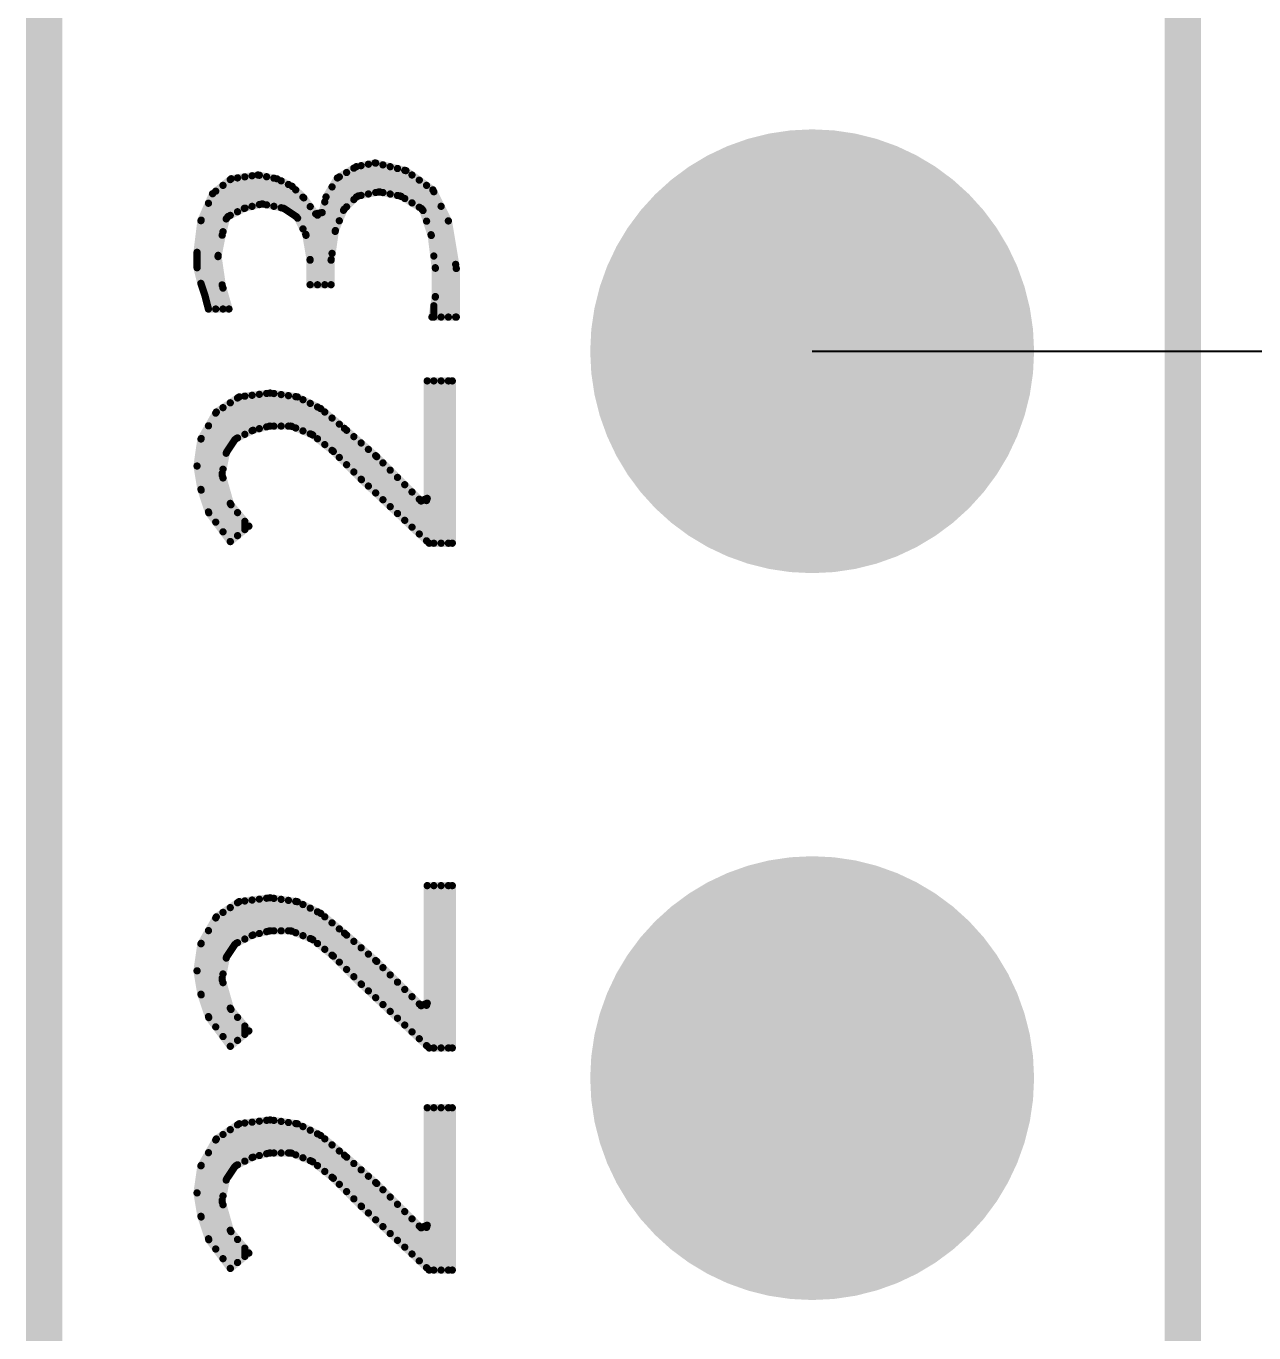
# Model space of a CAD drawing. Extents: x 491.8 to 537.2, y 395.3 to 465.5.
# Drawn here: x 523.898 to 528.188, y 441.04 to 445.606 of the extents above; entities that cross this region are included whole.
import ezdxf

# ---------------------------------------------------------------- set-up
doc = ezdxf.new("R2010")
doc.units = 0
doc.header["$MEASUREMENT"] = 0
doc.layers.get('0').update_dxf_attribs({"linetype": 'CONTINUOUS'})
doc.layers.get('Defpoints').update_dxf_attribs({"linetype": 'CONTINUOUS'})
doc.layers.add('SILKSCREENTOP_P', color=251, linetype='CONTINUOUS')
doc.styles.get("Standard").update_dxf_attribs({"font": 'arial.ttf'})
doc.dimstyles.get("Standard").update_dxf_attribs({"dimtxt": 1.5, "dimasz": 1.5, "dimexe": 0.18, "dimexo": 0, "dimgap": 0.5, "dimtad": 0, "dimtih": 1, "dimtoh": 1, "dimzin": 0, "dimdsep": 46, "dimtxsty": 'Standard', "dimcen": 0.09, "dimadec": 0, "dimazin": 0, "dimtfac": 1, "dimtofl": 0, "dimtmove": 2, "dimatfit": 3, "dimfxl": 1, "dimtolj": 1, "dimtzin": 0, "dimarcsym": 0})

# ---------------------------------------------------------------- blocks, each defined once
blk = doc.blocks.new('ROUND_1')
at = {"const_width": 0.0127}
blk.add_lwpolyline([(-0.00635, 0, 1), (0.00635, 0, 1)], format="xyb", close=True, dxfattribs=at)
blk = doc.blocks.new('ROUND_370')
at = {"const_width": 0.77546}
blk.add_lwpolyline([(-0.38773, 0, 1), (0.38773, 0, 1)], format="xyb", close=True, dxfattribs=at)
blk = doc.blocks.new('*D56')
at = {"color": 0, "linetype": 'Continuous', "lineweight": -2}
for p, q in [((531.81, 448.5103), (531.81, 450.0103)), ((526.6446, 447.0103), (531.99, 447.0103)), ((526.6446, 444.4703), (531.99, 444.4703)), ((531.81, 442.9703), (531.81, 441.4703))]:
    blk.add_line(p, q, dxfattribs=at)
at = {"color": 0, "linetype": 'Continuous'}
for points in [[(531.56, 448.5103), (532.06, 448.5103), (531.81, 447.0103)], [(531.56, 442.9703), (532.06, 442.9703), (531.81, 444.4703)]]:
    blk.add_solid(points, dxfattribs=at)
at = {"layer": 'Defpoints', "color": 0, "linetype": 'Continuous'}
for p in [(526.6446, 447.0103), (526.6446, 444.4703), (531.81, 444.4703)]:
    blk.add_point(p, dxfattribs=at)
at = {"color": 0, "linetype": 'Continuous', "insert": (531.81, 445.7403), "char_height": 1.5, "attachment_point": 5}
blk.add_mtext('\\A1;2.54', dxfattribs=at)

msp = doc.modelspace()

# ---------------------------------------------------------------- linework, layer by layer
at = {"const_width": 0.127}
msp.add_lwpolyline([(527.940016, 447.259964), (527.940016, 400.99996)], dxfattribs=at)
at = {"layer": 'SILKSCREENTOP_P'}
for points, const_width in [([(523.961868, 423.141648), (523.961868, 447.650108)], 0.127), ([(525.051782, 445.115188), (524.985996, 445.075818)], 0.0254), ([(525.117568, 445.128396), (525.051782, 445.115188)], 0.0254), ([(525.0688, 445.014858), (525.0688, 445.118744)], 0.0254), ([(525.0942, 445.019938), (525.0942, 445.123824)], 0.0254), ([(525.225264, 445.101472), (525.117568, 445.128396)], 0.0254), ([(525.1196, 445.025018), (525.1196, 445.127888)], 0.0254), ([(525.145, 445.024764), (525.145, 445.121538)], 0.0254), ([(525.1704, 445.019684), (525.1704, 445.115188)], 0.0254), ([(524.614902, 445.073024), (524.549624, 445.0207)], 0.0254), ([(524.6116, 444.945008), (524.6116, 445.07023)], 0.0254), ([(524.70812, 445.086232), (524.614902, 445.073024)], 0.0254), ([(524.637, 444.957708), (524.637, 445.076072)], 0.0254), ([(524.6624, 444.970154), (524.6624, 445.079628)], 0.0254), ([(524.6878, 444.976504), (524.6878, 445.083438)], 0.0254), ([(524.774922, 445.07277), (524.70812, 445.086232)], 0.0254), ([(524.7132, 444.982854), (524.7132, 445.085216)], 0.0254), ([(524.7386, 444.981838), (524.7386, 445.080136)], 0.0254), ([(524.764, 444.976758), (524.764, 445.075056)], 0.0254), ([(524.828008, 445.046354), (524.774922, 445.07277)], 0.0254), ([(524.7894, 444.971678), (524.7894, 445.065658)], 0.0254), ([(524.985996, 445.075818), (524.946118, 445.009524)], 0.0254), ([(524.9926, 444.926212), (524.9926, 445.079628)], 0.0254), ([(525.018, 444.97498), (525.018, 445.094868)], 0.0254), ([(525.0434, 445.00038), (525.0434, 445.110108)], 0.0254), ([(525.1958, 445.014604), (525.1958, 445.108838)], 0.0254), ([(525.2212, 445.003936), (525.2212, 445.102488)], 0.0254), ([(525.319498, 445.034162), (525.225264, 445.101472)], 0.0254), ([(525.2466, 444.988696), (525.2466, 445.086232)], 0.0254), ([(525.272, 444.973456), (525.272, 445.068198)], 0.0254), ([(524.549624, 445.0207), (524.509238, 444.926466)], 0.0254), ([(524.5608, 444.617856), (524.5608, 445.02959)], 0.0254), ([(524.5862, 444.887858), (524.5862, 445.04991)], 0.0254), ([(524.8148, 444.958978), (524.8148, 445.052958)], 0.0254), ([(524.868394, 445.006222), (524.828008, 445.046354)], 0.0254), ([(524.8402, 444.94196), (524.8402, 445.034162)], 0.0254), ([(524.9672, 444.812166), (524.9672, 445.044576)], 0.0254), ([(525.058894, 445.012826), (525.129506, 445.026796)], 0.0254), ([(525.129506, 445.026796), (525.134332, 445.026796)], 0.0254), ([(525.134332, 445.026796), (525.204944, 445.012826)], 0.0254), ([(525.2974, 444.924942), (525.2974, 445.04991)], 0.0254), ([(525.3736, 444.925704), (525.319498, 445.034162)], 0.0254), ([(525.3228, 444.803022), (525.3228, 445.027558)], 0.0254), ([(524.5354, 444.617856), (524.5354, 444.987426)], 0.0254), ([(524.663162, 444.970408), (524.71955, 444.984378)], 0.0254), ([(524.71955, 444.984378), (524.725138, 444.984632)], 0.0254), ([(524.725138, 444.984632), (524.79575, 444.970408)], 0.0254), ([(524.8656, 444.898018), (524.8656, 445.008762)], 0.0254), ([(524.91005, 444.950342), (524.868394, 445.006222)], 0.0254), ([(524.891, 444.702692), (524.891, 444.975742)], 0.0254), ([(524.946118, 445.009524), (524.932656, 444.954914)], 0.0254), ([(524.9418, 444.702692), (524.9418, 444.991998)], 0.0254), ([(525.010126, 444.967106), (525.05229, 445.00927)], 0.0254), ([(525.05229, 445.00927), (525.058894, 445.012826)], 0.0254), ([(525.204944, 445.012826), (525.209008, 445.011302)], 0.0254), ([(525.209008, 445.011302), (525.27962, 444.968884)], 0.0254), ([(525.3482, 444.589662), (525.3482, 444.976758)], 0.0254), ([(524.51, 444.704724), (524.51, 444.928244)], 0.0254), ([(524.583406, 444.876428), (524.597376, 444.932816)], 0.0254), ([(524.597376, 444.932816), (524.60398, 444.941198)], 0.0254), ([(524.60398, 444.941198), (524.660622, 444.969392)], 0.0254), ([(524.660622, 444.969392), (524.663162, 444.970408)], 0.0254), ([(524.79575, 444.970408), (524.800322, 444.96863)], 0.0254), ([(524.800322, 444.96863), (524.842486, 444.940436)], 0.0254), ([(524.842486, 444.940436), (524.846804, 444.935356)], 0.0254), ([(524.846804, 444.935356), (524.875252, 444.878968)], 0.0254), ([(524.932656, 444.954914), (524.91005, 444.950342)], 0.0254), ([(524.9164, 444.702692), (524.9164, 444.94577)], 0.0254), ([(524.978884, 444.892176), (525.007332, 444.962788)], 0.0254), ([(525.007332, 444.962788), (525.010126, 444.967106)], 0.0254), ([(525.27962, 444.968884), (525.284954, 444.962026)], 0.0254), ([(525.284954, 444.962026), (525.313148, 444.877444)], 0.0254), ([(524.509238, 444.926466), (524.495522, 444.815976)], 0.0254), ([(524.964152, 444.790576), (524.978122, 444.889128)], 0.0254), ([(524.978122, 444.889128), (524.978884, 444.892176)], 0.0254), ([(525.3736, 444.589662), (525.3736, 444.925958)], 0.0254), ([(525.401286, 444.759334), (525.3736, 444.925704)], 0.0254), ([(524.569182, 444.805308), (524.583152, 444.87592)], 0.0254), ([(524.583152, 444.87592), (524.583406, 444.876428)], 0.0254), ([(524.875252, 444.878968), (524.876268, 444.875412)], 0.0254), ([(524.876268, 444.875412), (524.890492, 444.79083)], 0.0254), ([(525.313148, 444.877444), (525.31391, 444.874904)], 0.0254), ([(525.31391, 444.874904), (525.32788, 444.762128)], 0.0254), ([(524.495522, 444.815976), (524.495522, 444.762128)], 0.0254), ([(524.568928, 444.802768), (524.569182, 444.805308)], 0.0254), ([(524.568928, 444.80099), (524.568928, 444.802768)], 0.0254), ([(524.583152, 444.702184), (524.568928, 444.80099)], 0.0254), ([(524.495522, 444.762128), (524.508984, 444.707518)], 0.0254), ([(524.890492, 444.79083), (524.890492, 444.788544)], 0.0254), ([(524.890492, 444.788544), (524.890492, 444.702692)], 0.0254), ([(524.963898, 444.788544), (524.964152, 444.790576)], 0.0254), ([(524.963898, 444.702692), (524.963898, 444.788544)], 0.0254), ([(525.32788, 444.762128), (525.328134, 444.76035)], 0.0254), ([(525.328134, 444.76035), (525.328134, 444.661544)], 0.0254), ([(525.399, 444.589662), (525.399, 444.773812)], 0.0254), ([(525.401286, 444.589662), (525.401286, 444.759334)], 0.0254), ([(524.508984, 444.707518), (524.522954, 444.665608)], 0.0254), ([(524.583406, 444.700406), (524.583152, 444.702184)], 0.0254), ([(524.607028, 444.617856), (524.583406, 444.700406)], 0.0254), ([(524.890492, 444.702692), (524.963898, 444.702692)], 0.0254), ([(524.522954, 444.665608), (524.523208, 444.664846)], 0.0254), ([(524.523208, 444.664846), (524.535146, 444.617856)], 0.0254), ([(524.5862, 444.617856), (524.5862, 444.691008)], 0.0254), ([(525.32788, 444.659512), (525.316196, 444.589662)], 0.0254), ([(525.328134, 444.661544), (525.32788, 444.659512)], 0.0254), ([(524.535146, 444.617856), (524.607028, 444.617856)], 0.0254), ([(525.3228, 444.589662), (525.3228, 444.629286)], 0.0254), ([(525.316196, 444.589662), (525.401286, 444.589662)], 0.0254), ([(525.387316, 444.36665), (525.299686, 444.36665)], 0.0254), ([(525.299686, 444.36665), (525.299686, 443.956186)], 0.0254), ([(525.3228, 443.799468), (525.3228, 444.36665)], 0.0254), ([(525.3482, 443.799468), (525.3482, 444.36665)], 0.0254), ([(525.3736, 443.799468), (525.3736, 444.36665)], 0.0254), ([(525.387316, 443.799468), (525.387316, 444.36665)], 0.0254), ([(524.642588, 444.31077), (524.562832, 444.257684)], 0.0254), ([(524.6116, 444.137034), (524.6116, 444.290196)], 0.0254), ([(524.637, 444.16726), (524.637, 444.30696)], 0.0254), ([(524.750792, 444.324232), (524.642588, 444.31077)], 0.0254), ([(524.6624, 444.17996), (524.6624, 444.31331)], 0.0254), ([(524.6878, 444.19266), (524.6878, 444.316358)], 0.0254), ([(524.7132, 444.199772), (524.7132, 444.31966)], 0.0254), ([(524.7386, 444.206122), (524.7386, 444.322708)], 0.0254), ([(524.845788, 444.31077), (524.750792, 444.324232)], 0.0254), ([(524.764, 444.208662), (524.764, 444.322454)], 0.0254), ([(524.7894, 444.208662), (524.7894, 444.318898)], 0.0254), ([(524.8148, 444.208662), (524.8148, 444.315088)], 0.0254), ([(524.8402, 444.202058), (524.8402, 444.311532)], 0.0254), ([(524.927322, 444.269876), (524.845788, 444.31077)], 0.0254), ([(524.8656, 444.191898), (524.8656, 444.300864)], 0.0254), ([(524.562832, 444.257684), (524.509238, 444.163704)], 0.0254), ([(524.5608, 443.873128), (524.5608, 444.254128)], 0.0254), ([(524.5862, 444.058294), (524.5862, 444.273178)], 0.0254), ([(524.891, 444.181738), (524.891, 444.288164)], 0.0254), ([(524.9164, 444.164466), (524.9164, 444.275464)], 0.0254), ([(525.010634, 444.200534), (524.927322, 444.269876)], 0.0254), ([(524.9418, 444.144146), (524.9418, 444.257938)], 0.0254), ([(524.5354, 443.908942), (524.5354, 444.209678)], 0.0254), ([(524.691356, 444.194184), (524.747744, 444.208408)], 0.0254), ([(524.747744, 444.208408), (524.750792, 444.208662)], 0.0254), ([(524.750792, 444.208662), (524.821404, 444.208662)], 0.0254), ([(524.821404, 444.208662), (524.82623, 444.2079)], 0.0254), ([(524.82623, 444.2079), (524.896842, 444.179452)], 0.0254), ([(524.9672, 444.123826), (524.9672, 444.236856)], 0.0254), ([(524.9926, 444.099188), (524.9926, 444.21552)], 0.0254), ([(525.123156, 444.101982), (525.010634, 444.200534)], 0.0254), ([(524.509238, 444.163704), (524.495522, 444.069216)], 0.0254), ([(524.51, 443.985142), (524.51, 444.165228)], 0.0254), ([(524.599154, 444.118492), (524.627348, 444.160656)], 0.0254), ([(524.627348, 444.160656), (524.632428, 444.164974)], 0.0254), ([(524.632428, 444.164974), (524.688816, 444.193168)], 0.0254), ([(524.688816, 444.193168), (524.691356, 444.194184)], 0.0254), ([(524.896842, 444.179452), (524.89989, 444.177674)], 0.0254), ([(524.89989, 444.177674), (524.970502, 444.121286)], 0.0254), ([(525.018, 444.073788), (525.018, 444.194184)], 0.0254), ([(525.0434, 444.048388), (525.0434, 444.171832)], 0.0254), ([(524.583152, 444.043308), (524.597376, 444.11392)], 0.0254), ([(524.597376, 444.11392), (524.599154, 444.118492)], 0.0254), ([(524.970502, 444.121286), (524.971518, 444.12027)], 0.0254), ([(524.971518, 444.12027), (525.07007, 444.021718)], 0.0254), ([(525.0688, 444.022988), (525.0688, 444.149734)], 0.0254), ([(525.0942, 443.999112), (525.0942, 444.127382)], 0.0254), ([(524.495522, 444.069216), (524.509238, 443.987428)], 0.0254), ([(525.1196, 443.975236), (525.1196, 444.105284)], 0.0254), ([(525.278096, 443.947042), (525.123156, 444.101982)], 0.0254), ([(525.145, 443.95136), (525.145, 444.080138)], 0.0254), ([(524.583406, 444.037212), (524.583152, 444.043308)], 0.0254), ([(524.6116, 443.938406), (524.583406, 444.037212)], 0.0254), ([(524.5862, 443.839346), (524.5862, 444.02756)], 0.0254), ([(525.07007, 444.021718), (525.30629, 443.799468)], 0.0254), ([(525.1704, 443.92723), (525.1704, 444.054738)], 0.0254), ([(525.1958, 443.903354), (525.1958, 444.029338)], 0.0254), ([(524.509238, 443.987428), (524.536416, 443.90564)], 0.0254), ([(525.2212, 443.879478), (525.2212, 444.003938)], 0.0254), ([(525.2466, 443.855602), (525.2466, 443.978538)], 0.0254), ([(524.6116, 443.805564), (524.6116, 443.93866)], 0.0254), ([(524.61414, 443.933834), (524.6116, 443.938406)], 0.0254), ([(524.676624, 443.858904), (524.61414, 443.933834)], 0.0254), ([(525.272, 443.831726), (525.272, 443.953138)], 0.0254), ([(525.299686, 443.956186), (525.278096, 443.947042)], 0.0254), ([(525.2974, 443.80785), (525.2974, 443.948566)], 0.0254), ([(524.536416, 443.90564), (524.611854, 443.805056)], 0.0254), ([(524.637, 443.825884), (524.637, 443.906402)], 0.0254), ([(524.611854, 443.805056), (524.676624, 443.858904)], 0.0254), ([(524.6624, 443.84722), (524.6624, 443.875922)], 0.0254), ([(525.30629, 443.799468), (525.387316, 443.799468)], 0.0254), ([(525.387316, 442.602874), (525.299686, 442.602874)], 0.0254), ([(525.299686, 442.602874), (525.299686, 442.192156)], 0.0254), ([(525.3228, 442.035692), (525.3228, 442.602874)], 0.0254), ([(525.3482, 442.035692), (525.3482, 442.602874)], 0.0254), ([(525.3736, 442.035692), (525.3736, 442.602874)], 0.0254), ([(525.387316, 442.035692), (525.387316, 442.602874)], 0.0254), ([(524.750792, 442.560456), (524.642588, 442.546994)], 0.0254), ([(524.7132, 442.435742), (524.7132, 442.55563)], 0.0254), ([(524.7386, 442.442092), (524.7386, 442.558932)], 0.0254), ([(524.845788, 442.54674), (524.750792, 442.560456)], 0.0254), ([(524.764, 442.444886), (524.764, 442.558424)], 0.0254), ([(524.7894, 442.444886), (524.7894, 442.554868)], 0.0254), ([(524.642588, 442.546994), (524.562832, 442.493654)], 0.0254), ([(524.5862, 442.294264), (524.5862, 442.509402)], 0.0254), ([(524.6116, 442.373004), (524.6116, 442.526166)], 0.0254), ([(524.637, 442.403484), (524.637, 442.543184)], 0.0254), ([(524.6624, 442.416184), (524.6624, 442.54928)], 0.0254), ([(524.6878, 442.428884), (524.6878, 442.552582)], 0.0254), ([(524.8148, 442.444886), (524.8148, 442.551312)], 0.0254), ([(524.8402, 442.438282), (524.8402, 442.547756)], 0.0254), ([(524.927322, 442.5061), (524.845788, 442.54674)], 0.0254), ([(524.8656, 442.428122), (524.8656, 442.536834)], 0.0254), ([(524.891, 442.417962), (524.891, 442.524134)], 0.0254), ([(524.9164, 442.40069), (524.9164, 442.511434)], 0.0254), ([(524.562832, 442.493654), (524.509238, 442.399674)], 0.0254), ([(524.5608, 442.109352), (524.5608, 442.490098)], 0.0254), ([(525.010888, 442.436504), (524.927322, 442.5061)], 0.0254), ([(524.9418, 442.38037), (524.9418, 442.493908)], 0.0254), ([(524.9672, 442.36005), (524.9672, 442.472826)], 0.0254), ([(524.5354, 442.145166), (524.5354, 442.445648)], 0.0254), ([(524.632428, 442.401198), (524.688816, 442.429392)], 0.0254), ([(524.688816, 442.429392), (524.691356, 442.430408)], 0.0254), ([(524.691356, 442.430408), (524.747744, 442.444378)], 0.0254), ([(524.747744, 442.444378), (524.750792, 442.444886)], 0.0254), ([(524.750792, 442.444886), (524.821404, 442.444886)], 0.0254), ([(524.821404, 442.444886), (524.82623, 442.44387)], 0.0254), ([(524.82623, 442.44387), (524.896842, 442.415676)], 0.0254), ([(524.9926, 442.335412), (524.9926, 442.451744)], 0.0254), ([(525.123156, 442.338206), (525.010888, 442.436504)], 0.0254), ([(525.018, 442.310012), (525.018, 442.430154)], 0.0254), ([(524.509238, 442.399674), (524.495522, 442.305186)], 0.0254), ([(524.51, 442.221366), (524.51, 442.401198)], 0.0254), ([(524.599154, 442.354462), (524.627348, 442.39688)], 0.0254), ([(524.627348, 442.39688), (524.632428, 442.401198)], 0.0254), ([(524.896842, 442.415676), (524.89989, 442.413898)], 0.0254), ([(524.89989, 442.413898), (524.970502, 442.357256)], 0.0254), ([(525.0434, 442.284612), (525.0434, 442.408056)], 0.0254), ([(525.0688, 442.259212), (525.0688, 442.385704)], 0.0254), ([(524.583152, 442.279278), (524.597376, 442.34989)], 0.0254), ([(524.597376, 442.34989), (524.599154, 442.354462)], 0.0254), ([(524.970502, 442.357256), (524.971518, 442.356494)], 0.0254), ([(524.971518, 442.356494), (525.07007, 442.257688)], 0.0254), ([(525.0942, 442.235082), (525.0942, 442.363606)], 0.0254), ([(525.1196, 442.211206), (525.1196, 442.341254)], 0.0254), ([(525.278096, 442.183266), (525.123156, 442.338206)], 0.0254), ([(524.495522, 442.305186), (524.509238, 442.223398)], 0.0254), ([(525.145, 442.18733), (525.145, 442.316362)], 0.0254), ([(525.1704, 442.163454), (525.1704, 442.290962)], 0.0254), ([(524.583406, 442.273436), (524.583152, 442.279278)], 0.0254), ([(524.6116, 442.17463), (524.583406, 442.273436)], 0.0254), ([(524.5862, 442.07557), (524.5862, 442.263784)], 0.0254), ([(525.07007, 442.257688), (525.30629, 442.035692)], 0.0254), ([(525.1958, 442.139578), (525.1958, 442.265562)], 0.0254), ([(525.2212, 442.115702), (525.2212, 442.240162)], 0.0254), ([(524.509238, 442.223398), (524.536416, 442.141864)], 0.0254), ([(525.2466, 442.091826), (525.2466, 442.214762)], 0.0254), ([(525.272, 442.06795), (525.272, 442.189362)], 0.0254), ([(525.299686, 442.192156), (525.278096, 442.183266)], 0.0254), ([(524.6116, 442.041534), (524.6116, 442.174884)], 0.0254), ([(524.61414, 442.170058), (524.6116, 442.17463)], 0.0254), ([(524.676624, 442.095128), (524.61414, 442.170058)], 0.0254), ([(524.637, 442.062108), (524.637, 442.142626)], 0.0254), ([(525.2974, 442.04382), (525.2974, 442.18479)], 0.0254), ([(524.536416, 442.141864), (524.611854, 442.04128)], 0.0254), ([(524.6624, 442.08319), (524.6624, 442.112146)], 0.0254), ([(524.611854, 442.04128), (524.676624, 442.095128)], 0.0254), ([(525.30629, 442.035692), (525.387316, 442.035692)], 0.0254), ([(525.387316, 441.82665), (525.299686, 441.82665)], 0.0254), ([(525.299686, 441.82665), (525.299686, 441.416186)], 0.0254), ([(525.3228, 441.259468), (525.3228, 441.82665)], 0.0254), ([(525.3482, 441.259468), (525.3482, 441.82665)], 0.0254), ([(525.3736, 441.259468), (525.3736, 441.82665)], 0.0254), ([(525.387316, 441.259468), (525.387316, 441.82665)], 0.0254), ([(524.750792, 441.784232), (524.642588, 441.77077)], 0.0254), ([(524.7132, 441.659772), (524.7132, 441.77966)], 0.0254), ([(524.7386, 441.666122), (524.7386, 441.782708)], 0.0254), ([(524.845788, 441.77077), (524.750792, 441.784232)], 0.0254), ([(524.764, 441.668662), (524.764, 441.782454)], 0.0254), ([(524.7894, 441.668662), (524.7894, 441.778898)], 0.0254), ([(524.642588, 441.77077), (524.562832, 441.717684)], 0.0254), ([(524.5862, 441.518294), (524.5862, 441.733178)], 0.0254), ([(524.6116, 441.597034), (524.6116, 441.750196)], 0.0254), ([(524.637, 441.62726), (524.637, 441.76696)], 0.0254), ([(524.6624, 441.63996), (524.6624, 441.77331)], 0.0254), ([(524.6878, 441.65266), (524.6878, 441.776358)], 0.0254), ([(524.8148, 441.668662), (524.8148, 441.775088)], 0.0254), ([(524.8402, 441.662058), (524.8402, 441.771532)], 0.0254), ([(524.927322, 441.729876), (524.845788, 441.77077)], 0.0254), ([(524.8656, 441.651898), (524.8656, 441.760864)], 0.0254), ([(524.891, 441.641738), (524.891, 441.748164)], 0.0254), ([(524.9164, 441.624466), (524.9164, 441.735464)], 0.0254), ([(524.562832, 441.717684), (524.509238, 441.623704)], 0.0254), ([(524.5608, 441.333128), (524.5608, 441.714128)], 0.0254), ([(525.010634, 441.660534), (524.927322, 441.729876)], 0.0254), ([(524.9418, 441.604146), (524.9418, 441.717938)], 0.0254), ([(524.9672, 441.583826), (524.9672, 441.696856)], 0.0254), ([(524.5354, 441.368942), (524.5354, 441.669678)], 0.0254), ([(524.632428, 441.624974), (524.688816, 441.653168)], 0.0254), ([(524.688816, 441.653168), (524.691356, 441.654184)], 0.0254), ([(524.691356, 441.654184), (524.747744, 441.668408)], 0.0254), ([(524.747744, 441.668408), (524.750792, 441.668662)], 0.0254), ([(524.750792, 441.668662), (524.821404, 441.668662)], 0.0254), ([(524.821404, 441.668662), (524.82623, 441.6679)], 0.0254), ([(524.82623, 441.6679), (524.896842, 441.639452)], 0.0254), ([(524.9926, 441.559188), (524.9926, 441.67552)], 0.0254), ([(525.123156, 441.561982), (525.010634, 441.660534)], 0.0254), ([(525.018, 441.533788), (525.018, 441.654184)], 0.0254), ([(524.509238, 441.623704), (524.495522, 441.529216)], 0.0254), ([(524.51, 441.445142), (524.51, 441.625228)], 0.0254), ([(524.599154, 441.578492), (524.627348, 441.620656)], 0.0254), ([(524.627348, 441.620656), (524.632428, 441.624974)], 0.0254), ([(524.896842, 441.639452), (524.89989, 441.637674)], 0.0254), ([(524.89989, 441.637674), (524.970502, 441.581286)], 0.0254), ([(525.0434, 441.508388), (525.0434, 441.631832)], 0.0254), ([(525.0688, 441.482988), (525.0688, 441.609734)], 0.0254), ([(524.583152, 441.503308), (524.597376, 441.57392)], 0.0254), ([(524.597376, 441.57392), (524.599154, 441.578492)], 0.0254), ([(524.970502, 441.581286), (524.971518, 441.58027)], 0.0254), ([(524.971518, 441.58027), (525.07007, 441.481718)], 0.0254), ([(525.0942, 441.459112), (525.0942, 441.587382)], 0.0254), ([(525.1196, 441.435236), (525.1196, 441.565284)], 0.0254), ([(525.278096, 441.407042), (525.123156, 441.561982)], 0.0254), ([(524.495522, 441.529216), (524.509238, 441.447428)], 0.0254), ([(524.583406, 441.497212), (524.583152, 441.503308)], 0.0254), ([(525.145, 441.41136), (525.145, 441.540138)], 0.0254), ([(525.1704, 441.38723), (525.1704, 441.514738)], 0.0254), ([(524.6116, 441.398406), (524.583406, 441.497212)], 0.0254), ([(524.5862, 441.299346), (524.5862, 441.48756)], 0.0254), ([(525.07007, 441.481718), (525.30629, 441.259468)], 0.0254), ([(525.1958, 441.363354), (525.1958, 441.489338)], 0.0254), ([(525.2212, 441.339478), (525.2212, 441.463938)], 0.0254), ([(524.509238, 441.447428), (524.536416, 441.36564)], 0.0254), ([(525.2466, 441.315602), (525.2466, 441.438538)], 0.0254), ([(525.272, 441.291726), (525.272, 441.413138)], 0.0254), ([(525.299686, 441.416186), (525.278096, 441.407042)], 0.0254), ([(524.6116, 441.265564), (524.6116, 441.39866)], 0.0254), ([(524.61414, 441.393834), (524.6116, 441.398406)], 0.0254), ([(524.676624, 441.318904), (524.61414, 441.393834)], 0.0254), ([(524.637, 441.285884), (524.637, 441.366402)], 0.0254), ([(525.2974, 441.26785), (525.2974, 441.408566)], 0.0254), ([(524.536416, 441.36564), (524.611854, 441.265056)], 0.0254), ([(524.6624, 441.30722), (524.6624, 441.335922)], 0.0254), ([(524.611854, 441.265056), (524.676624, 441.318904)], 0.0254), ([(525.30629, 441.259468), (525.387316, 441.259468)], 0.0254)]:
    msp.add_lwpolyline(points, dxfattribs=dict(at, const_width=const_width))

# ---------------------------------------------------------------- block references
for p in [(526.644616, 444.470282), (526.644616, 441.930282)]:
    msp.add_blockref('ROUND_370', p)
for p in [(525.051782, 445.115188), (525.0688, 445.118744), (525.0942, 445.123824), (525.117568, 445.128396), (525.1196, 445.127888), (525.145, 445.121538), (525.1704, 445.115188), (524.6116, 445.07023), (524.614902, 445.073024), (524.637, 445.076072), (524.6624, 445.079628), (524.6878, 445.083438), (524.70812, 445.086232), (524.7132, 445.085216), (524.7386, 445.080136), (524.764, 445.075056), (524.774922, 445.07277), (524.7894, 445.065658), (524.985996, 445.075818), (524.9926, 445.079628), (525.018, 445.094868), (525.0434, 445.110108), (525.1958, 445.108838), (525.2212, 445.102488), (525.225264, 445.101472), (525.2466, 445.086232), (525.272, 445.068198), (524.549624, 445.0207), (524.5608, 445.02959), (524.5862, 445.04991), (524.8148, 445.052958), (524.828008, 445.046354), (524.8402, 445.034162), (524.9672, 445.044576), (525.0942, 445.019938), (525.1196, 445.025018), (525.129506, 445.026796), (525.134332, 445.026796), (525.145, 445.024764), (525.1704, 445.019684), (525.2974, 445.04991), (525.319498, 445.034162), (525.3228, 445.027558), (524.5354, 444.987426), (524.6878, 444.976504), (524.7132, 444.982854), (524.71955, 444.984378), (524.725138, 444.984632), (524.7386, 444.981838), (524.764, 444.976758), (524.8656, 445.008762), (524.868394, 445.006222), (524.891, 444.975742), (524.9418, 444.991998), (524.946118, 445.009524), (525.018, 444.97498), (525.0434, 445.00038), (525.05229, 445.00927), (525.058894, 445.012826), (525.0688, 445.014858), (525.1958, 445.014604), (525.204944, 445.012826), (525.209008, 445.011302), (525.2212, 445.003936), (525.2466, 444.988696), (525.3482, 444.976758), (524.51, 444.928244), (524.597376, 444.932816), (524.60398, 444.941198), (524.6116, 444.945008), (524.637, 444.957708), (524.660622, 444.969392), (524.6624, 444.970154), (524.663162, 444.970408), (524.7894, 444.971678), (524.79575, 444.970408), (524.800322, 444.96863), (524.8148, 444.958978), (524.8402, 444.94196), (524.842486, 444.940436), (524.846804, 444.935356), (524.91005, 444.950342), (524.9164, 444.94577), (524.932656, 444.954914), (525.007332, 444.962788), (525.010126, 444.967106), (525.272, 444.973456), (525.27962, 444.968884), (525.284954, 444.962026), (524.509238, 444.926466), (524.5862, 444.887858), (524.8656, 444.898018), (524.978122, 444.889128), (524.978884, 444.892176), (524.9926, 444.926212), (525.2974, 444.924942), (525.3736, 444.925958), (525.3736, 444.925704), (524.583152, 444.87592), (524.583406, 444.876428), (524.875252, 444.878968), (524.876268, 444.875412), (525.313148, 444.877444), (525.31391, 444.874904), (524.495522, 444.815976), (524.568928, 444.802768), (524.568928, 444.80099), (524.569182, 444.805308), (524.9672, 444.812166), (525.3228, 444.803022), (524.495522, 444.762128), (524.890492, 444.79083), (524.890492, 444.788544), (524.963898, 444.788544), (524.964152, 444.790576), (525.32788, 444.762128), (525.328134, 444.76035), (525.399, 444.773812), (525.401286, 444.759334), (525.401286, 444.759334), (524.508984, 444.707518), (524.51, 444.704724), (524.583152, 444.702184), (524.583406, 444.700406), (524.890492, 444.702692), (524.891, 444.702692), (524.9164, 444.702692), (524.9418, 444.702692), (524.963898, 444.702692), (524.522954, 444.665608), (524.523208, 444.664846), (524.5862, 444.691008), (525.32788, 444.659512), (525.328134, 444.661544), (524.535146, 444.617856), (524.5354, 444.617856), (524.5608, 444.617856), (524.5862, 444.617856), (524.607028, 444.617856), (525.3228, 444.629286), (525.316196, 444.589662), (525.3228, 444.589662), (525.3482, 444.589662), (525.3736, 444.589662), (525.399, 444.589662), (525.401286, 444.589662), (525.299686, 444.36665), (525.3228, 444.36665), (525.3482, 444.36665), (525.3736, 444.36665), (525.387316, 444.36665), (525.387316, 444.36665), (524.6116, 444.290196), (524.637, 444.30696), (524.642588, 444.31077), (524.6624, 444.31331), (524.6878, 444.316358), (524.7132, 444.31966), (524.7386, 444.322708), (524.750792, 444.324232), (524.764, 444.322454), (524.7894, 444.318898), (524.8148, 444.315088), (524.8402, 444.311532), (524.845788, 444.31077), (524.8656, 444.300864), (524.5608, 444.254128), (524.562832, 444.257684), (524.5862, 444.273178), (524.891, 444.288164), (524.9164, 444.275464), (524.927322, 444.269876), (524.9418, 444.257938), (524.5354, 444.209678), (524.7132, 444.199772), (524.7386, 444.206122), (524.747744, 444.208408), (524.750792, 444.208662), (524.764, 444.208662), (524.7894, 444.208662), (524.8148, 444.208662), (524.821404, 444.208662), (524.82623, 444.2079), (524.8402, 444.202058), (524.9672, 444.236856), (524.9926, 444.21552), (525.010634, 444.200534), (524.509238, 444.163704), (524.51, 444.165228), (524.627348, 444.160656), (524.632428, 444.164974), (524.637, 444.16726), (524.6624, 444.17996), (524.6878, 444.19266), (524.688816, 444.193168), (524.691356, 444.194184), (524.8656, 444.191898), (524.891, 444.181738), (524.896842, 444.179452), (524.89989, 444.177674), (524.9164, 444.164466), (525.018, 444.194184), (525.0434, 444.171832), (524.597376, 444.11392), (524.599154, 444.118492), (524.6116, 444.137034), (524.9418, 444.144146), (524.9672, 444.123826), (524.970502, 444.121286), (524.971518, 444.12027), (525.0688, 444.149734), (525.0942, 444.127382), (524.495522, 444.069216), (524.9926, 444.099188), (525.018, 444.073788), (525.1196, 444.105284), (525.123156, 444.101982), (525.145, 444.080138), (524.583152, 444.043308), (524.583406, 444.037212), (524.5862, 444.058294), (524.5862, 444.02756), (525.0434, 444.048388), (525.0688, 444.022988), (525.07007, 444.021718), (525.1704, 444.054738), (525.1958, 444.029338), (524.509238, 443.987428), (524.51, 443.985142), (525.0942, 443.999112), (525.1196, 443.975236), (525.2212, 444.003938), (525.2466, 443.978538), (524.6116, 443.93866), (524.6116, 443.938406), (524.61414, 443.933834), (525.145, 443.95136), (525.1704, 443.92723), (525.272, 443.953138), (525.278096, 443.947042), (525.2974, 443.948566), (525.299686, 443.956186), (524.5354, 443.908942), (524.536416, 443.90564), (524.637, 443.906402), (525.1958, 443.903354), (525.2212, 443.879478), (524.5608, 443.873128), (524.5862, 443.839346), (524.6624, 443.875922), (524.6624, 443.84722), (524.676624, 443.858904), (525.2466, 443.855602), (524.6116, 443.805564), (524.611854, 443.805056), (524.637, 443.825884), (525.272, 443.831726), (525.2974, 443.80785), (525.30629, 443.799468), (525.3228, 443.799468), (525.3482, 443.799468), (525.3736, 443.799468), (525.387316, 443.799468), (525.299686, 442.602874), (525.3228, 442.602874), (525.3482, 442.602874), (525.3736, 442.602874), (525.387316, 442.602874), (525.387316, 442.602874), (524.7132, 442.55563), (524.7386, 442.558932), (524.750792, 442.560456), (524.764, 442.558424), (524.7894, 442.554868), (524.5862, 442.509402), (524.6116, 442.526166), (524.637, 442.543184), (524.642588, 442.546994), (524.6624, 442.54928), (524.6878, 442.552582), (524.8148, 442.551312), (524.8402, 442.547756), (524.845788, 442.54674), (524.8656, 442.536834), (524.891, 442.524134), (524.9164, 442.511434), (524.5608, 442.490098), (524.562832, 442.493654), (524.927322, 442.5061), (524.9418, 442.493908), (524.9672, 442.472826), (524.5354, 442.445648), (524.6878, 442.428884), (524.688816, 442.429392), (524.691356, 442.430408), (524.7132, 442.435742), (524.7386, 442.442092), (524.747744, 442.444378), (524.750792, 442.444886), (524.764, 442.444886), (524.7894, 442.444886), (524.8148, 442.444886), (524.821404, 442.444886), (524.82623, 442.44387), (524.8402, 442.438282), (524.8656, 442.428122), (524.891, 442.417962), (524.9926, 442.451744), (525.010888, 442.436504), (525.018, 442.430154), (524.509238, 442.399674), (524.51, 442.401198), (524.6116, 442.373004), (524.627348, 442.39688), (524.632428, 442.401198), (524.637, 442.403484), (524.6624, 442.416184), (524.896842, 442.415676), (524.89989, 442.413898), (524.9164, 442.40069), (524.9418, 442.38037), (525.0434, 442.408056), (525.0688, 442.385704), (524.597376, 442.34989), (524.599154, 442.354462), (524.9672, 442.36005), (524.970502, 442.357256), (524.971518, 442.356494), (524.9926, 442.335412), (525.0942, 442.363606), (525.1196, 442.341254), (525.123156, 442.338206), (524.495522, 442.305186), (524.5862, 442.294264), (525.018, 442.310012), (525.0434, 442.284612), (525.145, 442.316362), (525.1704, 442.290962), (524.583152, 442.279278), (524.583406, 442.273436), (524.5862, 442.263784), (525.0688, 442.259212), (525.07007, 442.257688), (525.0942, 442.235082), (525.1958, 442.265562), (525.2212, 442.240162), (524.509238, 442.223398), (524.51, 442.221366), (525.1196, 442.211206), (525.2466, 442.214762), (525.272, 442.189362), (525.299686, 442.192156), (524.5354, 442.145166), (524.6116, 442.174884), (524.6116, 442.17463), (524.61414, 442.170058), (524.637, 442.142626), (525.145, 442.18733), (525.1704, 442.163454), (525.278096, 442.183266), (525.2974, 442.18479), (524.536416, 442.141864), (524.5608, 442.109352), (524.6624, 442.112146), (525.1958, 442.139578), (525.2212, 442.115702), (524.5862, 442.07557), (524.637, 442.062108), (524.6624, 442.08319), (524.676624, 442.095128), (525.2466, 442.091826), (525.272, 442.06795), (524.6116, 442.041534), (524.611854, 442.04128), (525.2974, 442.04382), (525.30629, 442.035692), (525.3228, 442.035692), (525.3482, 442.035692), (525.3736, 442.035692), (525.387316, 442.035692), (525.299686, 441.82665), (525.3228, 441.82665), (525.3482, 441.82665), (525.3736, 441.82665), (525.387316, 441.82665), (525.387316, 441.82665), (524.7132, 441.77966), (524.7386, 441.782708), (524.750792, 441.784232), (524.764, 441.782454), (524.7894, 441.778898), (524.5862, 441.733178), (524.6116, 441.750196), (524.637, 441.76696), (524.642588, 441.77077), (524.6624, 441.77331), (524.6878, 441.776358), (524.8148, 441.775088), (524.8402, 441.771532), (524.845788, 441.77077), (524.8656, 441.760864), (524.891, 441.748164), (524.9164, 441.735464), (524.5608, 441.714128), (524.562832, 441.717684), (524.927322, 441.729876), (524.9418, 441.717938), (524.9672, 441.696856), (524.5354, 441.669678), (524.6878, 441.65266), (524.688816, 441.653168), (524.691356, 441.654184), (524.7132, 441.659772), (524.7386, 441.666122), (524.747744, 441.668408), (524.750792, 441.668662), (524.764, 441.668662), (524.7894, 441.668662), (524.8148, 441.668662), (524.821404, 441.668662), (524.82623, 441.6679), (524.8402, 441.662058), (524.8656, 441.651898), (524.891, 441.641738), (524.9926, 441.67552), (525.010634, 441.660534), (525.018, 441.654184), (524.509238, 441.623704), (524.51, 441.625228), (524.6116, 441.597034), (524.627348, 441.620656), (524.632428, 441.624974), (524.637, 441.62726), (524.6624, 441.63996), (524.896842, 441.639452), (524.89989, 441.637674), (524.9164, 441.624466), (524.9418, 441.604146), (525.0434, 441.631832), (525.0688, 441.609734), (524.597376, 441.57392), (524.599154, 441.578492), (524.9672, 441.583826), (524.970502, 441.581286), (524.971518, 441.58027), (524.9926, 441.559188), (525.0942, 441.587382), (525.1196, 441.565284), (525.123156, 441.561982), (524.495522, 441.529216), (524.583152, 441.503308), (524.5862, 441.518294), (525.018, 441.533788), (525.0434, 441.508388), (525.145, 441.540138), (525.1704, 441.514738), (524.583406, 441.497212), (524.5862, 441.48756), (525.0688, 441.482988), (525.07007, 441.481718), (525.0942, 441.459112), (525.1958, 441.489338), (525.2212, 441.463938), (524.509238, 441.447428), (524.51, 441.445142), (525.1196, 441.435236), (525.2466, 441.438538), (525.272, 441.413138), (525.299686, 441.416186), (524.5354, 441.368942), (524.6116, 441.39866), (524.6116, 441.398406), (524.61414, 441.393834), (524.637, 441.366402), (525.145, 441.41136), (525.1704, 441.38723), (525.278096, 441.407042), (525.2974, 441.408566), (524.536416, 441.36564), (524.5608, 441.333128), (524.6624, 441.335922), (525.1958, 441.363354), (525.2212, 441.339478), (524.5862, 441.299346), (524.637, 441.285884), (524.6624, 441.30722), (524.676624, 441.318904), (525.2466, 441.315602), (525.272, 441.291726), (524.6116, 441.265564), (524.611854, 441.265056), (525.2974, 441.26785), (525.30629, 441.259468), (525.3228, 441.259468), (525.3482, 441.259468), (525.3736, 441.259468), (525.387316, 441.259468)]:
    msp.add_blockref('ROUND_1', p, dxfattribs=at)

# ---------------------------------------------------------------- dimensions: what is measured, and where the dimension line sits
at = {"linetype": 'Continuous'}
dim = msp.add_linear_dim(base=(531.810049, 444.470282), p1=(526.644616, 447.010282), p2=(526.644616, 444.470282), angle=90, dimstyle='Standard', dxfattribs=at)
dim.commit()
dim.dimension.update_dxf_attribs({"geometry": '*D56', "text_midpoint": (531.810049, 445.740282)})

doc.saveas('drawing.dxf')
